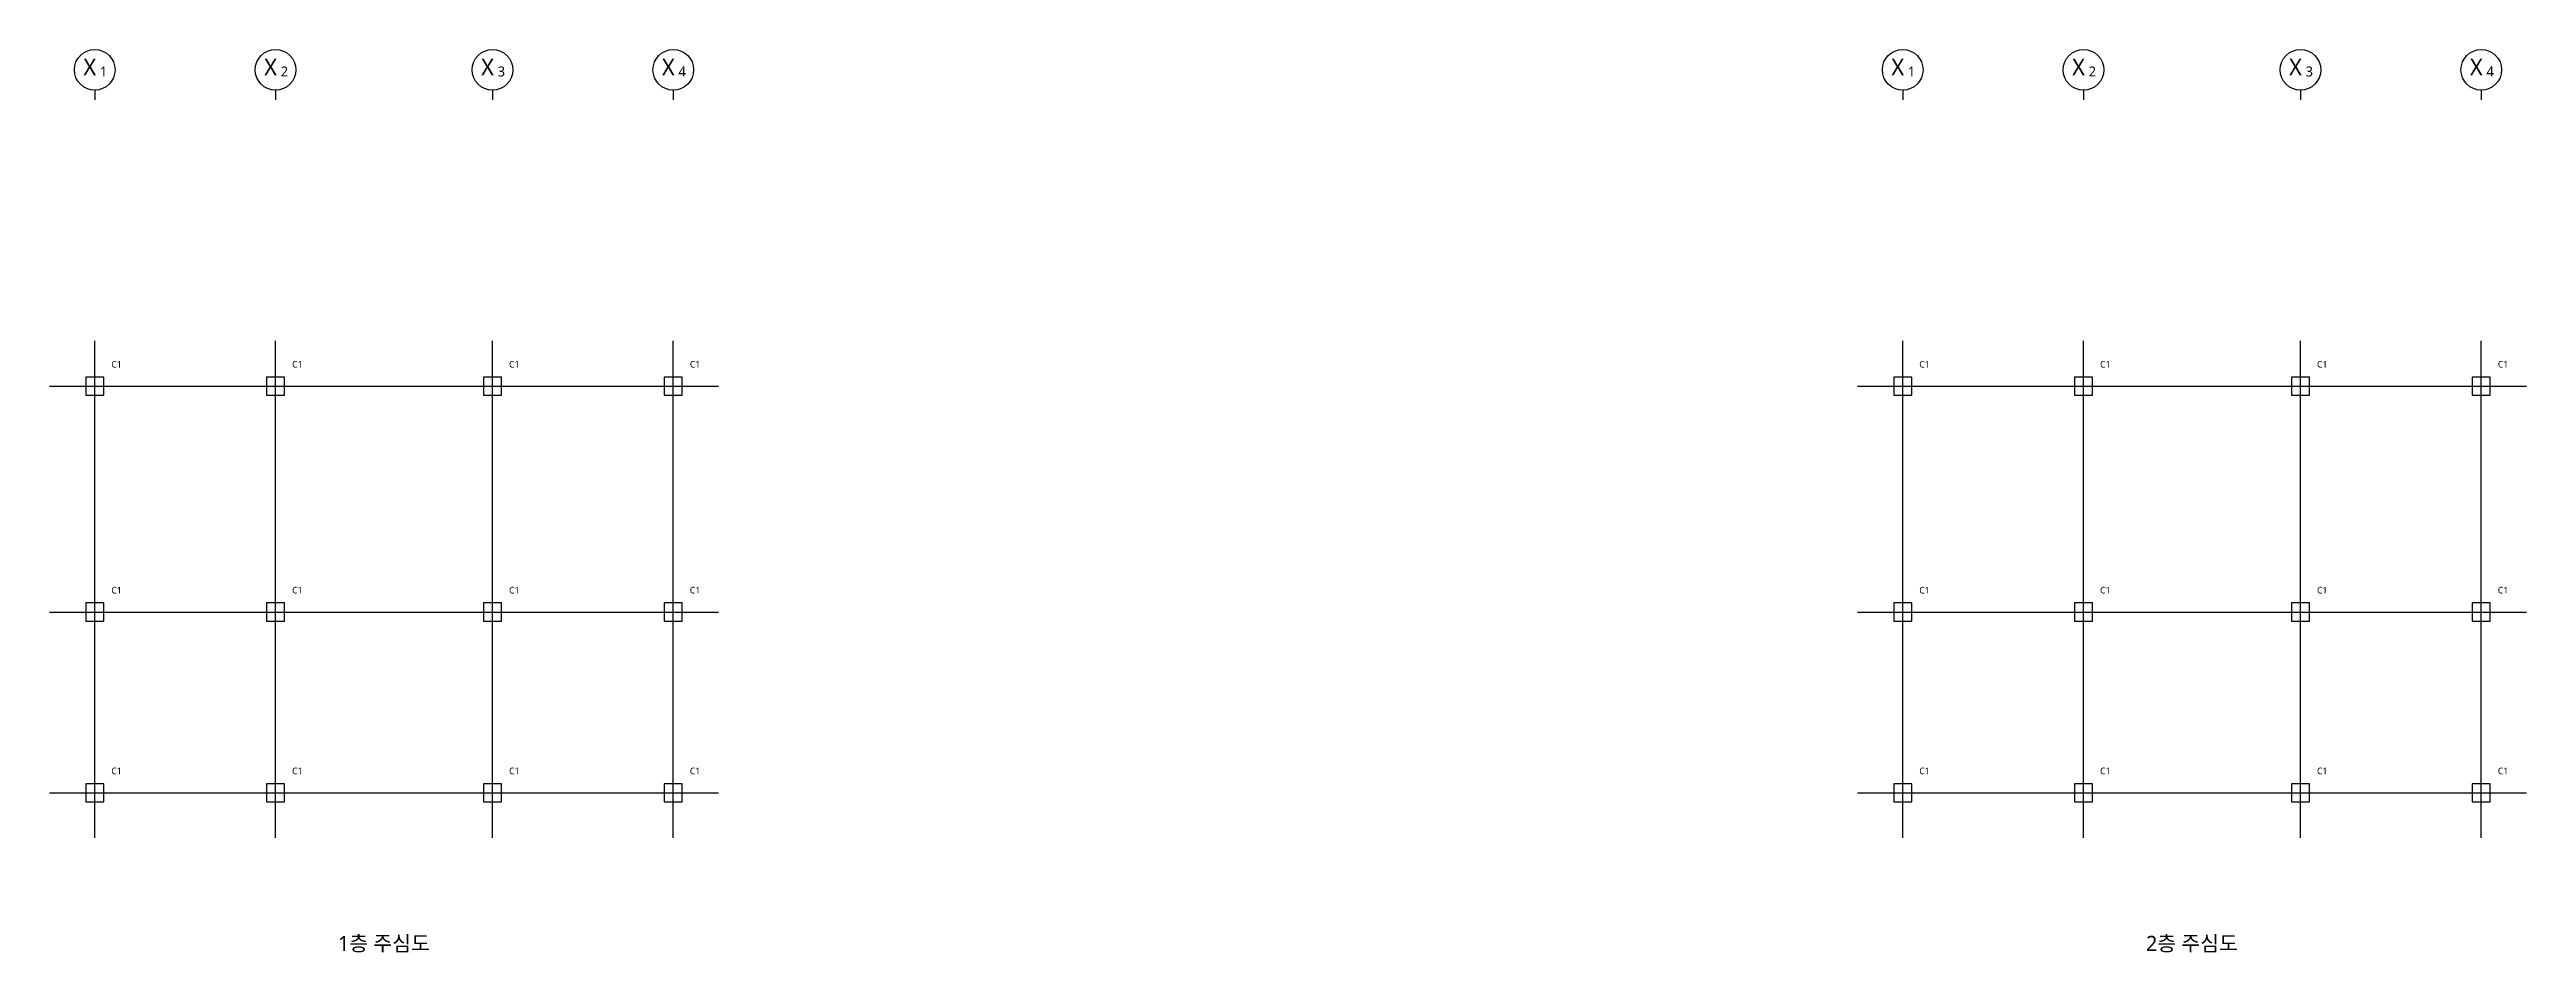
# Model space of a CAD drawing. Header units: millimetres. Extents: x -11175 to 201700, y -5303 to 124675.
# Drawn here: x -1500 to 80700, y -5303 to 24675 of the extents above; entities that cross this region are included whole.
import ezdxf
from ezdxf.enums import TextEntityAlignment as Align

# ---------------------------------------------------------------- set-up
doc = ezdxf.new("R2010")
doc.units = ezdxf.units.MM
for name, color, linetype in [('S-COLU', 7, 'Continuous'), ('S-GRID', 1, 'Continuous'), ('S-TITLE', 7, 'Continuous')]:
    doc.layers.add(name, color=color, linetype=linetype)
doc.styles.add('KOR', font='malgun.ttf')

msp = doc.modelspace()

# ---------------------------------------------------------------- linework, layer by layer
at = {"layer": 'DIM'}
for p, q in [((0, 23325), (0, 23004)), ((6000, 23325), (6000, 23004)), ((13200, 23325), (13200, 23004)), ((19200, 23325), (19200, 23004)), ((60000, 23325), (60000, 23004)), ((66000, 23325), (66000, 23004)), ((73200, 23325), (73200, 23004)), ((79200, 23325), (79200, 23004))]:
    msp.add_line(p, q, dxfattribs=at)
for centre in [(0, 24000), (6000, 24000), (13200, 24000), (19200, 24000), (60000, 24000), (66000, 24000), (73200, 24000), (79200, 24000)]:
    msp.add_circle(centre, 675, dxfattribs=at)
at = {"layer": 'S-COLU'}
for points in [[(-300, 13200), (300, 13200), (300, 13800), (-300, 13800)], [(5700, 13200), (6300, 13200), (6300, 13800), (5700, 13800)], [(12900, 13200), (13500, 13200), (13500, 13800), (12900, 13800)], [(18900, 13200), (19500, 13200), (19500, 13800), (18900, 13800)], [(59700, 13200), (60300, 13200), (60300, 13800), (59700, 13800)], [(65700, 13200), (66300, 13200), (66300, 13800), (65700, 13800)], [(72900, 13200), (73500, 13200), (73500, 13800), (72900, 13800)], [(78900, 13200), (79500, 13200), (79500, 13800), (78900, 13800)], [(-300, 5700), (300, 5700), (300, 6300), (-300, 6300)], [(5700, 5700), (6300, 5700), (6300, 6300), (5700, 6300)], [(12900, 5700), (13500, 5700), (13500, 6300), (12900, 6300)], [(18900, 5700), (19500, 5700), (19500, 6300), (18900, 6300)], [(59700, 5700), (60300, 5700), (60300, 6300), (59700, 6300)], [(65700, 5700), (66300, 5700), (66300, 6300), (65700, 6300)], [(72900, 5700), (73500, 5700), (73500, 6300), (72900, 6300)], [(78900, 5700), (79500, 5700), (79500, 6300), (78900, 6300)], [(-300, -300), (300, -300), (300, 300), (-300, 300)], [(5700, -300), (6300, -300), (6300, 300), (5700, 300)], [(12900, -300), (13500, -300), (13500, 300), (12900, 300)], [(18900, -300), (19500, -300), (19500, 300), (18900, 300)], [(59700, -300), (60300, -300), (60300, 300), (59700, 300)], [(65700, -300), (66300, -300), (66300, 300), (65700, 300)], [(72900, -300), (73500, -300), (73500, 300), (72900, 300)], [(78900, -300), (79500, -300), (79500, 300), (78900, 300)]]:
    msp.add_lwpolyline(points, close=True, dxfattribs=at)
at = {"layer": 'S-GRID'}
for p, q in [((0, -1500), (0, 15000)), ((6000, -1500), (6000, 15000)), ((13200, -1500), (13200, 15000)), ((19200, -1500), (19200, 15000)), ((60000, -1500), (60000, 15000)), ((66000, -1500), (66000, 15000)), ((73200, -1500), (73200, 15000)), ((79200, -1500), (79200, 15000)), ((-1500, 13500), (20700, 13500)), ((58500, 13500), (80700, 13500)), ((-1500, 6000), (20700, 6000)), ((58500, 6000), (80700, 6000)), ((-1500, 0), (20700, 0)), ((58500, 0), (80700, 0))]:
    msp.add_line(p, q, dxfattribs=at)

# ---------------------------------------------------------------- texts
at = {"layer": 'DIM', "style": 'KOR'}
for s, height, p in [('X', 550, (-164, 24092)), ('1', 330, (294, 23946)), ('X', 550, (5836, 24092)), ('2', 330, (6294, 23946)), ('X', 550, (13036, 24092)), ('3', 330, (13494, 23946)), ('X', 550, (19036, 24092)), ('4', 330, (19494, 23946)), ('X', 550, (59836, 24092)), ('1', 330, (60294, 23946)), ('X', 550, (65836, 24092)), ('2', 330, (66294, 23946)), ('X', 550, (73036, 24092)), ('3', 330, (73494, 23946)), ('X', 550, (79036, 24092)), ('4', 330, (79494, 23946))]:
    msp.add_text(s, height=height, dxfattribs=at).set_placement(p, align=Align.MIDDLE_CENTER)
at = {"layer": 'S-COLU', "style": 'KOR'}
for p in [(550, 14050), (6550, 14050), (13750, 14050), (19750, 14050), (60550, 14050), (66550, 14050), (73750, 14050), (79750, 14050), (550, 6550), (6550, 6550), (13750, 6550), (19750, 6550), (60550, 6550), (66550, 6550), (73750, 6550), (79750, 6550), (550, 550), (6550, 550), (13750, 550), (19750, 550), (60550, 550), (66550, 550), (73750, 550), (79750, 550)]:
    msp.add_text('C1', height=220, dxfattribs=at).set_placement(p, align=Align.BOTTOM_LEFT)
at = {"layer": 'S-TITLE', "style": 'KOR'}
for s, p in [('1층 주심도', (9600, -5000)), ('2층 주심도', (69600, -5000))]:
    msp.add_text(s, height=500, dxfattribs=at).set_placement(p, align=Align.MIDDLE_CENTER)

doc.saveas('drawing.dxf')
